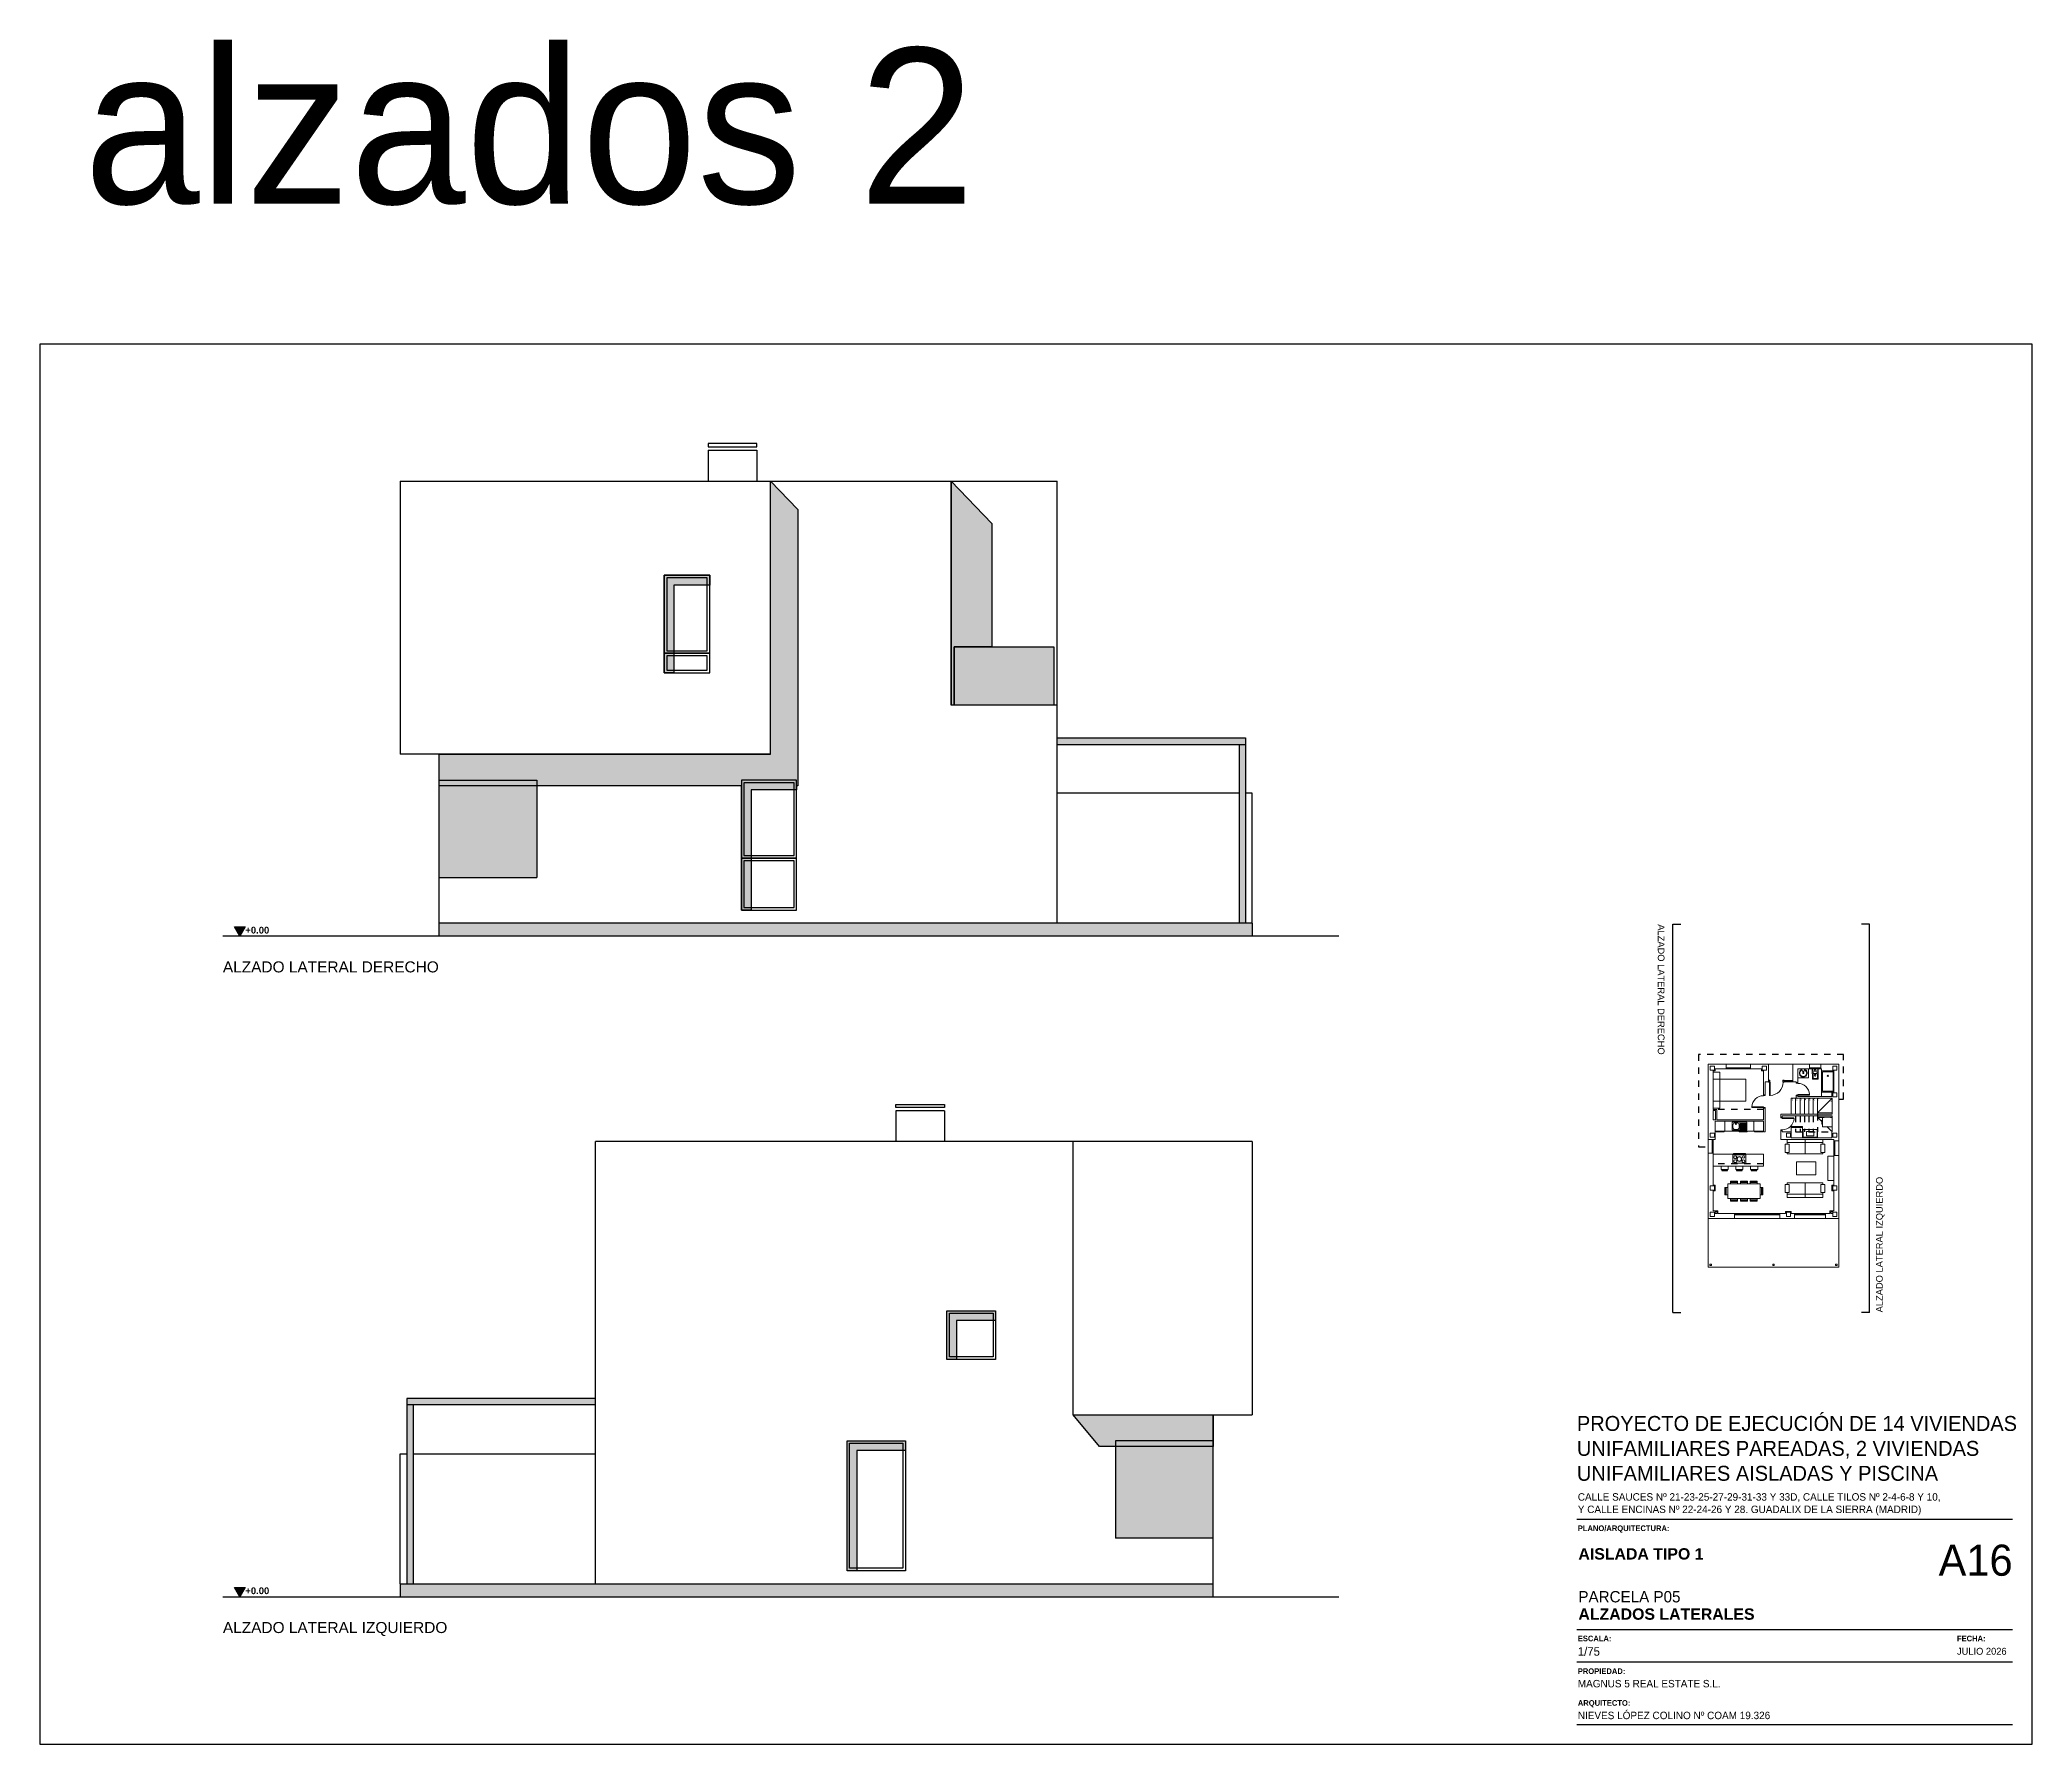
# Model space of a CAD drawing. Header units: millimetres. Extents: x 441156 to 441653, y 4514887 to 4515266.
# Drawn here: x 441467.02 to 441497.66, y 4515046.18 to 4515072.4 of the extents above; entities that cross this region are included whole.
import ezdxf
from ezdxf.enums import TextEntityAlignment as Align

# ---------------------------------------------------------------- set-up
doc = ezdxf.new("R2010")
doc.units = ezdxf.units.MM
doc.linetypes.add('CONTINUA', pattern=[0])
doc.linetypes.add('RAYITAS', pattern=[0.375, 0.25, -0.125])
for name, color, linetype in [('01_alzado', 5, 'CONTINUA'), ('01_ladrillo', 13, 'Continuous'), ('01_proyeccion', 36, 'RAYITAS'), ('01_proyección', 4, 'RAYITAS'), ('01_seccion', 7, 'CONTINUA'), ('01_sombras', 251, 'Continuous'), ('01_texto cartela', 5, 'Continuous'), ('01_textos', 7, 'Continuous'), ('SOMBRAS2', 250, 'Continuous')]:
    doc.layers.add(name, color=color, linetype=linetype)
doc.layers.add('01_cartela', color=6, linetype='Continuous', plot=False)
doc.layers.add('01_muebles_B', color=254, linetype='Continuous', lineweight=5)
doc.styles.add('Century Gothic', font='', dxfattribs={"height": 2})
doc.styles.add('Century Gothic_3', font='', dxfattribs={"height": 4.5})
doc.styles.add('Century Gothic_5', font='', dxfattribs={"height": 2.5})
doc.styles.add('Century Gothic_6', font='', dxfattribs={"height": 11})
doc.styles.add('Estilo1', font='swissel.ttf')
doc.styles.add('NIEVES2', font='sanss___.ttf')
doc.styles.add('NIEVES3', font='swisseb.ttf')
doc.styles.get('Century Gothic').set_extended_font_data('Century Gothic')
doc.styles.get('Century Gothic_3').set_extended_font_data('Century Gothic')
doc.styles.get('Century Gothic_5').set_extended_font_data('Century Gothic')
doc.styles.get('Century Gothic_6').set_extended_font_data('Century Gothic')

# ---------------------------------------------------------------- blocks, each defined once
blk = doc.blocks.new('P725-10')
for p, q in [((-0.78, 0.1), (-0.83, 0.1)), ((-0.83, 0), (-0.78, 0)), ((-0.78, 0.1), (-0.78, 0)), ((-0.05, 0.82), (-0.09, 0.82)), ((-0.09, 0.82), (-0.09, 0.1)), ((0, 0.1), (-0.09, 0.1)), ((-0.05, 0.82), (-0.05, 0)), ((-0.05, 0), (0, 0))]:
    blk.add_line(p, q)
blk.add_arc((-0.05, 0.1), 0.725, 93.2758, 180)
blk = doc.blocks.new('5-fuegos')
blk.add_lwpolyline([(-0.4, -0.25), (0.4, -0.25), (0.4, 0.25), (-0.4, 0.25)], close=True)
for centre, radius in [((-0.25, 0.11), 0.089), ((0, 0), 0.152), ((0, 0), 0.127), ((0.27, 0.13), 0.0693), ((-0.25, -0.13), 0.089), ((0.25, -0.13), 0.089)]:
    blk.add_circle(centre, radius)
blk = doc.blocks.new('lavadora')
blk.add_lwpolyline([(0.6, 0), (0, 0), (0, 0.6), (0.6, 0.6)], close=True)
blk.add_lwpolyline([(0.6, 0.45), (0.64, 0.41), (0.64, 0.19), (0.6, 0.15)])
blk = doc.blocks.new('A$C3DD376F2')
at = {"layer": '01_muebles_B', "linetype": 'CONTINUA'}
for p, q in [((1.7, 12.5, 0), (0.6, 12.5, 0)), ((0.6, 12.5, 0), (0.6, 7.86, 0)), ((1.7, 12.2, 0), (1.7, 12.5, 0)), ((1.7, 12.5, 0), (3.2, 12.5, 0)), ((1.7, 12.27, 0), (3.2, 12.27, 0)), ((1.75, 12.27, 0), (1.75, 12.2, 0)), ((2.15, 12.27, 0), (2.15, 12.2, 0)), ((2.2, 12.27, 0), (2.2, 12.2, 0)), ((2.25, 12.27, 0), (2.25, 12.2, 0)), ((3.15, 12.27, 0), (3.15, 12.2, 0)), ((4.3, 12.5, 0), (3.2, 12.5, 0)), ((3.2, 12.2, 0), (3.2, 12.5, 0)), ((4.3, 12.5, 0), (4.3, 11.4, 0)), ((4.3, 12.5, 0), (5.8, 12.5, 0)), ((6.1, 12.5, 0), (5.8, 12.5, 0)), ((5.8, 12.5, 0), (5.8, 11.4, 0)), ((5.8, 12.5, 0), (6.82, 12.5, 0)), ((6.82, 12.2, 0), (6.82, 12.5, 0)), ((6.82, 12.5, 0), (7.52, 12.5, 0)), ((6.82, 12.27, 0), (7.52, 12.27, 0)), ((6.87, 12.2, 0), (6.87, 12.27, 0)), ((7.47, 12.2, 0), (7.47, 12.27, 0)), ((7.52, 12.2, 0), (7.52, 12.5, 0)), ((7.52, 12.5, 0), (8.62, 12.5, 0)), ((8.62, 7.77, 0), (8.62, 12.5, 0)), ((0.9, 12.08, 0), (0.9, 9.71, 0)), ((1.02, 12.08, 0), (0.9, 12.08, 0)), ((1.7, 12.2, 0), (1.02, 12.2, 0)), ((1.02, 12.2, 0), (1.02, 12.08, 0)), ((1.3, 11.57, 0), (1.3, 10.22, 0)), ((1.7, 12.2, 0), (3.2, 12.2, 0)), ((1.75, 12.24, 0), (2.15, 12.24, 0)), ((1.75, 12.23, 0), (2.15, 12.23, 0)), ((2.25, 12.24, 0), (3.15, 12.24, 0)), ((2.25, 12.23, 0), (3.15, 12.23, 0)), ((3.87, 12.2, 0), (3.2, 12.2, 0)), ((3.87, 12.2, 0), (3.87, 12.08, 0)), ((3.87, 12.08, 0), (4, 12.08, 0)), ((4, 12.08, 0), (4, 10.61, 0)), ((4.3, 11.4, 0), (4.1, 11.4, 0)), ((4.1, 11.4, 0), (4.1, 10.61, 0)), ((4.31, 11.4, 0), (4.37, 11.4, 0)), ((4.37, 11.43, 0), (4.37, 11.4, 0)), ((4.38, 11.5, 0), (4.38, 11.44, 0)), ((5.18, 11.5, 0), (5.18, 11.44, 0)), ((5.19, 11.43, 0), (5.19, 11.4, 0)), ((5.26, 11.5, 0), (5.26, 11.4, 0)), ((5.8, 11.5, 0), (5.26, 11.5, 0)), ((5.8, 11.4, 0), (5.26, 11.4, 0)), ((5.31, 11.5, 0), (5.31, 11.4, 0)), ((5.75, 11.47, 0), (5.31, 11.47, 0)), ((5.75, 11.43, 0), (5.31, 11.43, 0)), ((5.75, 11.5, 0), (5.75, 11.4, 0)), ((6, 11.4, 0), (5.8, 11.4, 0)), ((6, 11.4, 0), (6, 11.37, 0)), ((6.1, 11.37, 0), (6, 11.37, 0)), ((6.1, 12.2, 0), (6.1, 11.37, 0)), ((6.82, 12.2, 0), (6.1, 12.2, 0)), ((6.77, 11.65, 0), (6.1, 11.65, 0)), ((6.34, 12.2, 0), (6.53, 12.2, 0)), ((6.34, 12.2, 0), (6.34, 12.18, 0)), ((6.45, 12.04, 0), (6.42, 12.04, 0)), ((6.53, 12.2, 0), (6.53, 12.18, 0)), ((6.77, 11.65, 0), (6.77, 12.2, 0)), ((6.82, 12.2, 0), (7.52, 12.2, 0)), ((6.87, 12.24, 0), (7.47, 12.24, 0)), ((6.87, 12.23, 0), (7.47, 12.23, 0)), ((7.01, 12.07, 0), (7.01, 12.2, 0)), ((7.04, 11.66, 0), (7.04, 11.87, 0)), ((7.09, 11.92, 0), (7.26, 11.92, 0)), ((7.09, 11.61, 0), (7.26, 11.61, 0)), ((7.13, 11.85, 0), (7.13, 11.79, 0)), ((7.14, 11.86, 0), (7.2, 11.86, 0)), ((7.21, 11.85, 0), (7.21, 11.79, 0)), ((7.31, 11.66, 0), (7.31, 11.87, 0)), ((7.34, 12.07, 0), (7.34, 12.2, 0)), ((7.52, 12.2, 0), (7.57, 12.2, 0)), ((7.57, 12.08, 0), (7.57, 12.2, 0)), ((7.57, 12.08, 0), (8.32, 12.08, 0)), ((8.32, 10.78, 0), (8.32, 12.08, 0)), ((4, 10.61, 0), (4.1, 10.61, 0)), ((5.7, 9.42, 0), (5.7, 10.4, 0)), ((6, 10.4, 0), (5.7, 10.4, 0)), ((5.97, 9.42, 0), (5.97, 10.4, 0)), ((6, 10.54, 0), (6, 10.4, 0)), ((6.1, 10.54, 0), (6, 10.54, 0)), ((8.22, 10.4, 0), (6, 10.4, 0)), ((6.1, 10.54, 0), (6.1, 10.5, 0)), ((8.2, 10.5, 0), (6.1, 10.5, 0)), ((6.24, 9.42, 0), (6.24, 10.4, 0)), ((6.51, 9.42, 0), (6.51, 10.4, 0)), ((6.78, 9.42, 0), (6.78, 10.4, 0)), ((7.05, 9.42, 0), (7.05, 10.4, 0)), ((7.32, 9.42, 0), (7.32, 10.4, 0)), ((7.32, 9.5, 0), (8.22, 10.4, 0)), ((7.57, 10.78, 0), (7.57, 10.5, 0)), ((8.32, 10.78, 0), (8.2, 10.78, 0)), ((8.2, 10.5, 0), (8.2, 10.78, 0)), ((8.22, 9.42, 0), (8.22, 10.4, 0)), ((1.12, 9.71, 0), (0.9, 9.71, 0)), ((4, 8.98, 0), (1.02, 8.98, 0)), ((1.02, 7.86, 0), (1.02, 8.98, 0)), ((1.12, 9.71, 0), (1.12, 9.08, 0)), ((4, 9.08, 0), (1.12, 9.08, 0)), ((1.62, 8.98, 0), (1.62, 8.38, 0)), ((2.06, 8.43, 0), (2.06, 8.92, 0)), ((2.06, 8.92, 0), (2.96, 8.92, 0)), ((2.52, 8.85, 0), (2.92, 8.85, 0)), ((2.52, 8.83, 0), (2.92, 8.83, 0)), ((2.52, 8.8, 0), (2.92, 8.8, 0)), ((2.52, 8.78, 0), (2.92, 8.78, 0)), ((2.52, 8.75, 0), (2.92, 8.75, 0)), ((2.52, 8.73, 0), (2.92, 8.73, 0)), ((2.52, 8.7, 0), (2.92, 8.7, 0)), ((2.52, 8.68, 0), (2.92, 8.68, 0)), ((2.52, 8.65, 0), (2.92, 8.65, 0)), ((2.52, 8.63, 0), (2.92, 8.63, 0)), ((2.52, 8.6, 0), (2.92, 8.6, 0)), ((2.96, 8.92, 0), (2.96, 8.43, 0)), ((3.4, 8.98, 0), (3.4, 8.38, 0)), ((4, 9.78, 0), (4, 9.08, 0)), ((4, 9.78, 0), (4.1, 9.78, 0)), ((4, 8.98, 0), (4, 8.33, 0)), ((4.1, 9.78, 0), (4.1, 8.33, 0)), ((8.22, 9.42, 0), (5.05, 9.42, 0)), ((5.05, 9.42, 0), (5.05, 9.24, 0)), ((5.05, 9.42, 0), (5.05, 9.24, 0)), ((5.15, 9.24, 0), (5.05, 9.24, 0)), ((8.22, 9.32, 0), (5.15, 9.32, 0)), ((5.15, 9.32, 0), (5.15, 9.24, 0)), ((5.15, 9.32, 0), (5.15, 9.24, 0)), ((6.4, 8.6, 0), (5.7, 8.6, 0)), ((7.32, 9.5, 0), (8.22, 9.5, 0)), ((8.22, 8.33, 0), (8.22, 9.32, 0)), ((1.02, 7.86, 0), (0.6, 7.86, 0)), ((0.6, 7.86, 0), (0.6, 7.01, 0)), ((0.83, 7.86, 0), (0.83, 7.01, 0)), ((0.83, 7.81, 0), (0.9, 7.81, 0)), ((0.86, 7.05, 0), (0.86, 7.81, 0)), ((0.87, 7.05, 0), (0.87, 7.81, 0)), ((0.9, 7.86, 0), (0.9, 7.01, 0)), ((4, 8.38, 0), (1.02, 8.38, 0)), ((2.96, 8.43, 0), (2.06, 8.43, 0)), ((2.52, 8.58, 0), (2.92, 8.58, 0)), ((2.52, 8.55, 0), (2.92, 8.55, 0)), ((2.52, 8.53, 0), (2.92, 8.53, 0)), ((2.52, 8.5, 0), (2.92, 8.5, 0)), ((4, 8.33, 0), (4.1, 8.33, 0)), ((5.05, 8.41, 0), (5.05, 7.87, 0)), ((5.15, 8.41, 0), (5.05, 8.41, 0)), ((8.32, 7.87, 0), (5.05, 7.87, 0)), ((5.15, 8.41, 0), (5.15, 8.33, 0)), ((5.7, 8.33, 0), (5.15, 8.33, 0)), ((5.15, 8.33, 0), (5.7, 8.33, 0)), ((7.65, 7.67, 0), (5.45, 7.67, 0)), ((5.7, 8.33, 0), (5.7, 7.97, 0)), ((5.7, 7.97, 0), (8.2, 7.97, 0)), ((6.43, 8, 0), (6.43, 8.47, 0)), ((6.43, 8, 0), (7.3, 8, 0)), ((6.55, 7.87, 0), (6.55, 6.97, 0)), ((7.3, 8, 0), (7.3, 8.47, 0)), ((8.22, 8.33, 0), (8.2, 8.33, 0)), ((8.22, 8.33, 0), (8.2, 8.33, 0)), ((8.2, 8.33, 0), (8.2, 7.97, 0)), ((8.32, 7.77, 0), (8.32, 7.87, 0)), ((8.62, 7.77, 0), (8.32, 7.77, 0)), ((8.32, 7.77, 0), (8.32, 6.87, 0)), ((8.32, 7.72, 0), (8.39, 7.72, 0)), ((8.35, 6.92, 0), (8.35, 7.72, 0)), ((8.37, 6.92, 0), (8.37, 7.72, 0)), ((8.39, 7.77, 0), (8.39, 6.87, 0)), ((8.62, 7.77, 0), (8.62, 6.87, 0)), ((0.9, 7.01, 0), (0.6, 7.01, 0)), ((0.6, 7.01, 0), (0.6, 3, 0)), ((0.83, 7.05, 0), (0.9, 7.05, 0)), ((0.9, 7.01, 0), (0.9, 5.05, 0)), ((4, 6.96, 0), (0.9, 6.96, 0)), ((4, 6.21, 0), (0.9, 6.21, 0)), ((4, 6.21, 0), (4, 6.96, 0)), ((8.32, 6.92, 0), (8.39, 6.92, 0)), ((8.62, 6.87, 0), (8.32, 6.87, 0)), ((8.32, 5.05, 0), (8.32, 6.87, 0)), ((8.62, 6.87, 0), (8.62, 3, 0)), ((6.55, 4.3, 0), (6.55, 5.2, 0)), ((8.2, 4.7, 0), (8.2, 5.05, 0)), ((8.2, 5.05, 0), (8.32, 5.05, 0)), ((0.9, 4.7, 0), (0.9, 3.47, 0)), ((7.65, 4.5, 0), (5.45, 4.5, 0)), ((8.32, 4.7, 0), (8.2, 4.7, 0)), ((8.32, 3.47, 0), (8.32, 4.7, 0)), ((0.6, 3, 0), (2.2, 3, 0)), ((0.6, 3, 0), (0.6, 0, 0)), ((0.6, 3, 0), (2.2, 3, 0)), ((0.9, 3.47, 0), (1.19, 3.47, 0)), ((1.19, 3.47, 0), (1.19, 3.3, 0)), ((1.19, 3.3, 0), (2.2, 3.3, 0)), ((2.2, 3.3, 0), (2.2, 3, 0)), ((5, 3.3, 0), (2.2, 3.3, 0)), ((5, 3.23, 0), (2.2, 3.23, 0)), ((2.2, 3, 0), (5, 3, 0)), ((2.25, 3.3, 0), (2.25, 3.23, 0)), ((2.25, 3.27, 0), (3.95, 3.27, 0)), ((2.25, 3.26, 0), (3.95, 3.26, 0)), ((3.95, 3.3, 0), (3.95, 3.23, 0)), ((4, 3.3, 0), (4, 3.23, 0)), ((4.05, 3.3, 0), (4.05, 3.23, 0)), ((4.95, 3.27, 0), (4.05, 3.27, 0)), ((4.95, 3.26, 0), (4.05, 3.26, 0)), ((4.95, 3.3, 0), (4.95, 3.23, 0)), ((5, 3.3, 0), (5.35, 3.3, 0)), ((5, 3.3, 0), (5, 3, 0)), ((5, 3, 0), (5.9, 3, 0)), ((5.9, 3.3, 0), (5.7, 3.3, 0)), ((7.8, 3.3, 0), (5.9, 3.3, 0)), ((5.9, 3.3, 0), (5.9, 3, 0)), ((7.8, 3.23, 0), (5.9, 3.23, 0)), ((7.8, 3, 0), (5.9, 3, 0)), ((5.95, 3.3, 0), (5.95, 3.23, 0)), ((5.95, 3.27, 0), (6.75, 3.27, 0)), ((5.95, 3.26, 0), (6.75, 3.26, 0)), ((6.75, 3.3, 0), (6.75, 3.23, 0)), ((6.8, 3.3, 0), (6.8, 3.23, 0)), ((6.85, 3.3, 0), (6.85, 3.23, 0)), ((7.75, 3.27, 0), (6.85, 3.27, 0)), ((7.75, 3.26, 0), (6.85, 3.26, 0)), ((7.75, 3.3, 0), (7.75, 3.23, 0)), ((7.8, 3.3, 0), (8.08, 3.3, 0)), ((7.8, 3.3, 0), (8.08, 3.3, 0)), ((7.8, 3.3, 0), (7.8, 3, 0)), ((7.8, 3, 0), (8.62, 3, 0)), ((8.32, 3.47, 0), (8.08, 3.47, 0)), ((8.08, 3.47, 0), (8.08, 3.3, 0)), ((8.62, 3, 0), (8.62, 0, 0)), ((0.6, 0, 0), (8.62, 0, 0))]:
    blk.add_line(p, q, dxfattribs=at)
for points in [[(0.97, 12.13), (0.72, 12.13), (0.72, 12.38), (0.97, 12.38), (0.97, 12.13)], [(4.17, 12.13), (3.92, 12.13), (3.92, 12.38), (4.17, 12.38), (4.17, 12.13)], [(8.25, 12.38), (8.5, 12.38), (8.5, 12.13), (8.25, 12.13), (8.25, 12.38)], [(8.25, 10.73), (8.5, 10.73), (8.5, 10.48), (8.25, 10.48), (8.25, 10.73)], [(0.97, 8.01), (0.72, 8.01), (0.72, 8.26), (0.97, 8.26), (0.97, 8.01)], [(5.65, 8.01), (5.4, 8.01), (5.4, 8.26), (5.65, 8.26), (5.65, 8.01)], [(8.25, 8.01), (8.5, 8.01), (8.5, 8.26), (8.25, 8.26), (8.25, 8.01)], [(0.97, 4.75), (0.72, 4.75), (0.72, 5), (0.97, 5), (0.97, 4.75)], [(8.25, 4.75), (8.5, 4.75), (8.5, 5), (8.25, 5), (8.25, 4.75)], [(0.97, 3.13), (0.72, 3.13), (0.72, 3.38), (0.97, 3.38), (0.97, 3.13)], [(5.65, 3.13), (5.4, 3.13), (5.4, 3.38), (5.65, 3.38), (5.65, 3.13)], [(8.25, 3.13), (8.5, 3.13), (8.5, 3.38), (8.25, 3.38), (8.25, 3.13)]]:
    blk.add_lwpolyline(points, close=True, dxfattribs=at)
at = {"layer": '01_muebles_B', "linetype": 'CONTINUA', "elevation": 0}
for points in [[(0.9, 11.57), (0.9, 12), (1.3, 12), (1.3, 11.57)], [(2.9, 10.22), (0.9, 10.22), (0.9, 11.57), (2.9, 11.57)], [(4.38, 11.51), (4.38, 11.5), (4.3, 11.5), (4.3, 11.51)], [(4.37, 11.4), (4.3, 11.4), (4.3, 11.5), (4.37, 11.5)], [(4.37, 11.4), (4.37, 11.39), (4.3, 11.39), (4.3, 11.4)], [(4.38, 11.44), (4.38, 11.43), (4.37, 11.43), (4.37, 11.44)], [(4.37, 11.39), (4.37, 10.57), (4.41, 10.57), (4.41, 11.39)], [(5.18, 11.51), (5.18, 11.5), (5.26, 11.5), (5.26, 11.51)], [(5.18, 11.44), (5.18, 11.43), (5.19, 11.43), (5.19, 11.44)], [(5.19, 11.4), (5.19, 11.39), (5.26, 11.39), (5.26, 11.4)], [(8.32, 12.08), (7.57, 12.08), (7.57, 10.78), (8.32, 10.78)], [(8.27, 12.03), (7.62, 12.03), (7.62, 10.83), (8.27, 10.83)], [(0.9, 10.22), (0.9, 9.78), (1.3, 9.78), (1.3, 10.22)], [(0.9, 9.64), (1.05, 9.64), (1.05, 9.08), (0.9, 9.08)], [(5.7, 8.67), (5.7, 7.97), (6.4, 7.97), (6.4, 8.67)], [(1.08, 8.36), (1.08, 8.34), (1.58, 8.34), (1.58, 8.36)], [(2.49, 8.36), (2.49, 8.34), (2.99, 8.34), (2.99, 8.36)], [(3.45, 8.36), (3.45, 8.34), (3.95, 8.34), (3.95, 8.36)], [(5.32, 7.57), (5.32, 7.07), (5.57, 7.07), (5.57, 7.57)], [(6.4, 8.47), (7.32, 8.47), (7.32, 7.97), (6.4, 7.97)], [(6.63, 8.36), (7.1, 8.36), (7.1, 8.08), (6.63, 8.08)], [(7.77, 7.57), (7.77, 7.07), (7.52, 7.07), (7.52, 7.57)], [(2.88, 6.97), (2.14, 6.97), (2.14, 6.99), (2.88, 6.99)], [(7.22, 5.68), (7.22, 6.48), (6.03, 6.48), (6.03, 5.68)], [(8.32, 5.34), (7.95, 5.34), (7.95, 6.83), (8.32, 6.83)], [(1.78, 5.94), (1.78, 5.96), (1.43, 5.96), (1.43, 5.94)], [(1.62, 5.96), (1.62, 6.02), (1.6, 6.02), (1.6, 5.96)], [(1.79, 5.13), (3.79, 5.13), (3.79, 4.23), (1.79, 4.23)], [(1.97, 5.29), (2.4, 5.29), (2.4, 5.23), (1.97, 5.23)], [(1.97, 5.22), (2.4, 5.22), (2.4, 5.13), (1.97, 5.13)], [(2.34, 5.94), (2.34, 5.96), (2.69, 5.96), (2.69, 5.94)], [(2.5, 5.96), (2.5, 6.02), (2.52, 6.02), (2.52, 5.96)], [(2.57, 5.29), (3, 5.29), (3, 5.23), (2.57, 5.23)], [(2.57, 5.22), (3, 5.22), (3, 5.13), (2.57, 5.13)], [(3.18, 5.29), (3.61, 5.29), (3.61, 5.23), (3.18, 5.23)], [(3.18, 5.22), (3.61, 5.22), (3.61, 5.13), (3.18, 5.13)], [(3.24, 5.94), (3.24, 5.96), (3.59, 5.96), (3.59, 5.94)], [(3.41, 5.96), (3.41, 6.02), (3.43, 6.02), (3.43, 5.96)], [(5.32, 4.6), (5.32, 5.1), (5.57, 5.1), (5.57, 4.6)], [(7.77, 4.6), (7.77, 5.1), (7.52, 5.1), (7.52, 4.6)], [(1.62, 4.9), (1.62, 4.46), (1.68, 4.46), (1.68, 4.9)], [(1.69, 4.9), (1.69, 4.46), (1.79, 4.46), (1.79, 4.9)], [(1.97, 4.14), (2.4, 4.14), (2.4, 4.23), (1.97, 4.23)], [(1.97, 4.07), (2.4, 4.07), (2.4, 4.12), (1.97, 4.12)], [(2.57, 4.14), (3, 4.14), (3, 4.23), (2.57, 4.23)], [(2.57, 4.07), (3, 4.07), (3, 4.12), (2.57, 4.12)], [(3.18, 4.14), (3.61, 4.14), (3.61, 4.23), (3.18, 4.23)], [(3.18, 4.07), (3.61, 4.07), (3.61, 4.12), (3.18, 4.12)], [(3.88, 4.9), (3.88, 4.46), (3.79, 4.46), (3.79, 4.9)], [(3.95, 4.9), (3.95, 4.46), (3.89, 4.46), (3.89, 4.9)], [(1.02, 3.42), (1.14, 3.42), (1.14, 3.3), (1.02, 3.3)], [(8.13, 3.42), (8.25, 3.42), (8.25, 3.3), (8.13, 3.3)], [(0.79, 0.2), (0.69, 0.2), (0.69, 0.1), (0.79, 0.1)], [(4.66, 0.2), (4.56, 0.2), (4.56, 0.1), (4.66, 0.1)], [(8.43, 0.2), (8.53, 0.2), (8.53, 0.1), (8.43, 0.1)]]:
    blk.add_lwpolyline(points, close=True, dxfattribs=at)
for points in [[(5.19, 11.5), (5.19, 11.4)], [(5.26, 11.4), (5.26, 11.5)], [(5.45, 7.57), (5.45, 7.87), (7.65, 7.87), (7.65, 7.57)], [(1.39, 6.21), (1.39, 6.02), (1.82, 6.02), (1.82, 6.21)], [(2.73, 6.21), (2.73, 6.02), (2.3, 6.02), (2.3, 6.21)], [(3.64, 6.21), (3.64, 6.02), (3.2, 6.02), (3.2, 6.21)], [(7.65, 7.07), (7.65, 6.97), (5.45, 6.97), (5.45, 7.07)], [(0.9, 5.05), (1.02, 5.05), (1.02, 4.7), (0.9, 4.7)], [(7.65, 5.1), (7.65, 5.2), (5.45, 5.2), (5.45, 5.1)], [(5.45, 4.6), (5.45, 4.3), (7.65, 4.3), (7.65, 4.6)]]:
    blk.add_lwpolyline(points, dxfattribs=at)
at = {"layer": '01_muebles_B', "linetype": 'CONTINUA', "elevation": 0, "flags": 128}
blk.add_lwpolyline([(6.99, 12.2, 0.414214), (6.99, 12.2), (6.99, 12.2), (7, 11.57, 0.436396), (7, 11.57), (7.35, 11.57, 0.436396), (7.35, 11.57), (7.36, 12.2), (7.36, 12.2, 0.414214), (7.36, 12.2)], format="xyb", close=True, dxfattribs=at)
at = {"layer": '01_muebles_B', "linetype": 'CONTINUA'}
blk.add_lwpolyline([(5.35, 3.3), (5.35, 3.43), (5.7, 3.43), (5.7, 3.3)], dxfattribs=at)
for centre, radius in [((6.44, 11.95, 0), 0.036), ((7.05, 11.98, 0), 0.01), ((7.17, 12.12, 0), 0.051), ((7.29, 11.98, 0), 0.01), ((7.95, 11.78, 0), 0.035), ((2.3, 8.82, 0), 0.0275)]:
    blk.add_circle(centre, radius, dxfattribs=at)
for centre, radius, start, end in [((4.37, 11.39, 0), 0.827, 272.8856, 359.9505), ((6.44, 11.95, 0), 0.243, 114.8749, 65.1251), ((6.44, 11.95, 0), 0.213, 112.0656, 68.0564), ((6.34, 12.2, 0), 0.0027, 90, 173.3159), ((6.33, 12.18, 0), 0.0128, 300.5291, 356.214), ((6.63, 12.2, 0), 0.279, 179.383, 196.8165), ((6.5, 12.16, 0), 0.143, 196.8165, 225.6956), ((6.44, 12.09, 0), 0.0498, 225.6956, 252.5904), ((6.44, 12.09, 0), 0.0498, 287.9532, 314.3044), ((6.37, 12.16, 0), 0.143, 314.3044, 343.1835), ((6.24, 12.2, 0), 0.279, 343.1835, 0.617), ((6.53, 12.2, 0), 0.0027, 6.6841, 90), ((6.55, 12.18, 0), 0.0128, 183.786, 239.4709), ((7.02, 12.07, 0), 0.007, 180.924, 266.9359), ((7.17, 15.04, 0), 2.98, 266.9359, 273.0641), ((7.09, 11.87, 0), 0.05, 90, 180.924), ((7.09, 11.66, 0), 0.05, 180.924, 270), ((7.14, 11.85, 0), 0.01, 90, 180), ((7.17, 11.79, 0), 0.04, 180, 0), ((7.2, 11.85, 0), 0.01, 0, 90), ((7.26, 11.87, 0), 0.05, 359.076, 90), ((7.26, 11.66, 0), 0.05, 270, 359.076), ((7.33, 12.07, 0), 0.007, 273.0641, 359.076), ((2.86, 8.68, 0), 0.75, 169.8852, 190.1148), ((2.2, 8.79, 0), 0.075, 99.0787, 169.8852), ((2.3, 8.13, 0), 0.75, 80.9213, 99.0787), ((2.41, 8.79, 0), 0.075, 10.1148, 80.9213), ((1.75, 8.68, 0), 0.75, 349.8852, 10.1148), ((2.2, 8.56, 0), 0.075, 190.1148, 260.9213), ((2.3, 9.22, 0), 0.75, 260.9213, 279.0787), ((2.41, 8.56, 0), 0.075, 279.0787, 349.8852)]:
    blk.add_arc(centre, radius, start, end, dxfattribs=at)
at = {"layer": '01_proyección', "color": 120, "ltscale": 0.25}
for p, q in [((4, 9.71, 0), (1.12, 9.71, 0)), ((5.97, 9.32, 0), (5.97, 8.33, 0)), ((6.24, 9.32, 0), (6.24, 8.33, 0)), ((6.51, 9.32, 0), (6.51, 8.33, 0)), ((6.78, 9.32, 0), (6.78, 8.33, 0)), ((7.05, 9.32, 0), (7.05, 8.33, 0)), ((7.32, 9.42, 0), (7.32, 8.33, 0)), ((7.32, 9.23, 0), (8.22, 9.23, 0)), ((7.32, 9.23, 0), (8.22, 8.33, 0)), ((5.97, 8.33, 0), (8.2, 8.33, 0)), ((4, 6.36, 0), (0.9, 6.36, 0))]:
    blk.add_line(p, q, dxfattribs=at)
blk.add_lwpolyline([(8.62, 10.35), (8.92, 10.35), (8.92, 13.1), (0, 13.1), (0, 7.41), (0.6, 7.41)], dxfattribs=at)
at = {"layer": '01_muebles_B', "linetype": 'CONTINUA'}
for name, p, rotation in [('P725-10', (6, 10.54, 0), 270.0000000046822), ('lavadora', (8.22, 9.23, 0), 180), ('5-fuegos', (2.51, 6.66, 0), 0.004195340002118353)]:
    blk.add_blockref(name, p, dxfattribs=dict(at, rotation=rotation))
at = {"layer": '01_muebles_B', "linetype": 'CONTINUA', "xscale": -1}
for p, rotation in [((4.1, 9.78, 0), 89.9999999953176), ((5.05, 9.24, 0), 269.9999999953178)]:
    blk.add_blockref('P725-10', p, dxfattribs=dict(at, rotation=rotation))
at = {"layer": '01_muebles_B', "linetype": 'CONTINUA', "style": 'NIEVES2'}
for s, p in [('1', (5.77, 10.27, 0)), ('2', (6.04, 10.27, 0)), ('3', (6.31, 10.27, 0)), ('4', (6.58, 10.27, 0)), ('5', (6.85, 10.27, 0)), ('6', (7.12, 10.27, 0)), ('7', (7.39, 10.27, 0)), ('8', (8.15, 10.17, 0))]:
    blk.add_text(s, height=0.103, dxfattribs=at).set_placement(p, align=Align.CENTER)

msp = doc.modelspace()

# ---------------------------------------------------------------- hatches: boundary and pattern name
at = {"layer": '01_ladrillo', "true_color": 0x5d656f}
h = msp.add_hatch(color=251, dxfattribs=at)
h.dxf.hatch_style = 1
h.paths.add_polyline_path([(441485.566, 4515061.663), (441482.666, 4515061.663), (441482.666, 4515061.563), (441485.566, 4515061.563)])
h = msp.add_hatch(color=251, dxfattribs=at)
h.dxf.hatch_style = 1
h.paths.add_polyline_path([(441485.566, 4515061.563), (441485.466, 4515061.563), (441485.466, 4515058.813), (441485.566, 4515058.813)])
at = {"layer": '01_ladrillo', "true_color": 0x7c8692}
h = msp.add_hatch(color=252, dxfattribs=at)
h.dxf.hatch_style = 1
h.paths.add_polyline_path([(441474.666, 4515061.013), (441473.166, 4515061.013), (441473.166, 4515059.513), (441474.666, 4515059.513)])
h = msp.add_hatch(color=252, dxfattribs=at)
h.dxf.hatch_style = 1
h.paths.add_polyline_path([(441485.666, 4515058.813), (441473.166, 4515058.813), (441473.166, 4515058.613), (441485.666, 4515058.613)])
at = {"layer": '01_ladrillo', "true_color": 0x5d656f}
h = msp.add_hatch(color=251, dxfattribs=at)
h.dxf.hatch_style = 1
h.paths.add_polyline_path([(441472.666, 4515051.502), (441475.566, 4515051.502), (441475.566, 4515051.402), (441472.666, 4515051.402)])
h = msp.add_hatch(color=251, dxfattribs=at)
h.dxf.hatch_style = 1
h.paths.add_polyline_path([(441472.666, 4515051.402), (441472.766, 4515051.402), (441472.766, 4515048.652), (441472.666, 4515048.652)])
at = {"layer": '01_ladrillo', "true_color": 0x7c8692}
h = msp.add_hatch(color=252, dxfattribs=at)
h.dxf.hatch_style = 1
h.paths.add_polyline_path([(441483.566, 4515050.852), (441485.066, 4515050.852), (441485.066, 4515049.352), (441483.566, 4515049.352)])
h = msp.add_hatch(color=252, dxfattribs=at)
h.dxf.hatch_style = 1
h.paths.add_polyline_path([(441485.066, 4515048.652), (441472.566, 4515048.652), (441472.566, 4515048.452), (441485.066, 4515048.452)])
at = {"layer": '01_proyeccion', "linetype": 'CONTINUA', "ltscale": 1.5}
h = msp.add_hatch(color=7, dxfattribs=at)
h.dxf.hatch_style = 1
h.paths.add_polyline_path([(441470.097, 4515058.613), (441470.014, 4515058.757), (441470.18, 4515058.757)])
h = msp.add_hatch(color=7, dxfattribs=at)
h.dxf.hatch_style = 1
h.paths.add_polyline_path([(441470.097, 4515048.452), (441470.014, 4515048.596), (441470.18, 4515048.596)])
at = {"layer": '01_sombras', "linetype": 'CONTINUA', "transparency": 33554687}
h = msp.add_hatch(color=2, dxfattribs=at)
h.dxf.hatch_style = 1
h.paths.add_polyline_path([(441478.261, 4515065.613), (441478.681, 4515065.176), (441478.681, 4515060.923), (441478.661, 4515060.923), (441478.661, 4515060.863), (441477.961, 4515060.863), (441477.961, 4515059.013), (441477.811, 4515059.013), (441477.811, 4515060.923), (441473.166, 4515060.923), (441473.166, 4515061.413), (441478.261, 4515061.413)])
at = {"layer": '01_sombras', "transparency": 33554687}
h = msp.add_hatch(color=2, dxfattribs=at)
h.dxf.hatch_style = 1
h.paths.add_polyline_path([(441481.036, 4515065.613), (441481.662, 4515064.962), (441481.662, 4515063.063), (441481.086, 4515063.063), (441481.086, 4515062.163), (441481.036, 4515062.163)])
h = msp.add_hatch(color=2, dxfattribs=at)
h.dxf.hatch_style = 1
h.paths.add_polyline_path([(441476.624, 4515062.663), (441476.624, 4515064.163), (441477.324, 4515064.163), (441477.324, 4515064.013), (441476.774, 4515064.013), (441476.774, 4515062.663)])
h = msp.add_hatch(color=2, dxfattribs=at)
h.dxf.hatch_style = 1
h.paths.add_polyline_path([(441480.971, 4515052.102), (441480.971, 4515052.852), (441481.721, 4515052.852), (441481.721, 4515052.702), (441481.121, 4515052.702), (441481.121, 4515052.102)])
h = msp.add_hatch(color=2, dxfattribs=at)
h.dxf.hatch_style = 1
h.paths.add_polyline_path([(441483.319, 4515050.762), (441482.916, 4515051.252), (441485.066, 4515051.252), (441485.066, 4515050.762)])
h = msp.add_hatch(color=2, dxfattribs=at)
h.dxf.hatch_style = 1
h.paths.add_polyline_path([(441479.436, 4515048.852), (441479.436, 4515050.852), (441480.336, 4515050.852), (441480.336, 4515050.702), (441479.586, 4515050.702), (441479.586, 4515048.852)])
at = {"layer": 'SOMBRAS2', "linetype": 'CONTINUA', "transparency": 33554534}
h = msp.add_hatch(color=253, dxfattribs=at)
h.dxf.hatch_style = 1
h.paths.add_polyline_path([(441481.086, 4515063.063), (441482.616, 4515063.063), (441482.616, 4515062.163), (441481.086, 4515062.163)])

# ---------------------------------------------------------------- linework, layer by layer
at = {"layer": '01_alzado'}
for p, q in [((441477.299, 4515066.09, 0), (441478.049, 4515066.09, 0)), ((441477.299, 4515066.09, 0), (441477.299, 4515065.613, 0)), ((441478.049, 4515066.09, 0), (441478.049, 4515065.613, 0)), ((441472.566, 4515065.613, 0), (441472.566, 4515061.413, 0)), ((441472.566, 4515065.613, 0), (441481.036, 4515065.613, 0)), ((441478.261, 4515061.413, 0), (441478.261, 4515065.613, 0)), ((441481.036, 4515065.613, 0), (441481.036, 4515062.163, 0)), ((441481.036, 4515065.613, 0), (441482.666, 4515065.613, 0)), ((441482.666, 4515058.813, 0), (441482.666, 4515065.613, 0)), ((441482.666, 4515062.163, 0), (441481.036, 4515062.163, 0)), ((441478.261, 4515061.413, 0), (441472.566, 4515061.413, 0)), ((441473.166, 4515058.613, 0), (441473.166, 4515061.413, 0)), ((441473.166, 4515061.013, 0), (441474.666, 4515061.013, 0)), ((441474.666, 4515061.013, 0), (441474.666, 4515059.513, 0)), ((441473.166, 4515059.513, 0), (441474.666, 4515059.513, 0)), ((441485.666, 4515058.813, 0), (441473.166, 4515058.813, 0)), ((441485.666, 4515058.813, 0), (441485.666, 4515058.613, 0)), ((441480.934, 4515055.928, 0), (441480.184, 4515055.928, 0)), ((441480.184, 4515055.928, 0), (441480.184, 4515055.452, 0)), ((441480.934, 4515055.928, 0), (441480.934, 4515055.452, 0)), ((441477.196, 4515055.452, 0), (441475.566, 4515055.452, 0)), ((441475.566, 4515048.652, 0), (441475.566, 4515055.452, 0)), ((441485.666, 4515055.452, 0), (441477.196, 4515055.452, 0)), ((441482.916, 4515051.252, 0), (441482.916, 4515055.452, 0)), ((441485.666, 4515055.452, 0), (441485.666, 4515051.252)), ((441482.916, 4515051.252, 0), (441485.666, 4515051.252, 0)), ((441485.066, 4515048.452, 0), (441485.066, 4515051.252, 0)), ((441485.066, 4515050.852, 0), (441483.566, 4515050.852, 0)), ((441483.566, 4515050.852, 0), (441483.566, 4515049.352, 0)), ((441485.066, 4515049.352, 0), (441483.566, 4515049.352, 0)), ((441472.566, 4515048.652, 0), (441485.066, 4515048.652, 0)), ((441472.566, 4515048.652, 0), (441472.566, 4515048.452, 0))]:
    msp.add_line(p, q, dxfattribs=at)
at = {"layer": '01_alzado', "color": 2, "linetype": 'CONTINUA'}
for p, q in [((441482.666, 4515061.663, 0), (441485.566, 4515061.663, 0)), ((441482.666, 4515061.563, 0), (441485.566, 4515061.563, 0)), ((441485.466, 4515061.563, 0), (441485.466, 4515058.813, 0)), ((441485.566, 4515061.663, 0), (441485.566, 4515058.813, 0)), ((441485.466, 4515060.813, 0), (441482.666, 4515060.813, 0)), ((441485.666, 4515060.813, 0), (441485.566, 4515060.813, 0)), ((441485.666, 4515058.813, 0), (441485.666, 4515060.813, 0)), ((441472.666, 4515051.502, 0), (441472.666, 4515048.652, 0)), ((441475.566, 4515051.502, 0), (441472.666, 4515051.502, 0)), ((441475.566, 4515051.402, 0), (441472.666, 4515051.402, 0)), ((441472.766, 4515051.402, 0), (441472.766, 4515048.652, 0)), ((441472.566, 4515050.652, 0), (441472.666, 4515050.652, 0)), ((441472.566, 4515048.652, 0), (441472.566, 4515050.652, 0)), ((441472.766, 4515050.652, 0), (441475.566, 4515050.652, 0))]:
    msp.add_line(p, q, dxfattribs=at)
at = {"layer": '01_alzado', "elevation": 0}
for points in [[(441478.049, 4515066.188), (441477.299, 4515066.188), (441477.299, 4515066.139), (441478.049, 4515066.139)], [(441480.184, 4515056.026), (441480.934, 4515056.026), (441480.934, 4515055.977), (441480.184, 4515055.977)]]:
    msp.add_lwpolyline(points, close=True, dxfattribs=at)
at = {"layer": '01_alzado', "color": 5, "elevation": 0}
for points in [[(441477.324, 4515064.163), (441476.624, 4515064.163), (441476.624, 4515062.963), (441477.324, 4515062.963)], [(441477.324, 4515062.963), (441476.624, 4515062.963), (441476.624, 4515062.663), (441477.324, 4515062.663)], [(441478.661, 4515061.013), (441477.811, 4515061.013), (441477.811, 4515059.813), (441478.661, 4515059.813)], [(441478.661, 4515059.813), (441477.811, 4515059.813), (441477.811, 4515059.013), (441478.661, 4515059.013)], [(441480.971, 4515052.852), (441481.721, 4515052.852), (441481.721, 4515052.102), (441480.971, 4515052.102)], [(441479.436, 4515050.852), (441480.336, 4515050.852), (441480.336, 4515048.852), (441479.436, 4515048.852)]]:
    msp.add_lwpolyline(points, close=True, dxfattribs=at)
at = {"layer": '01_alzado', "color": 254, "elevation": 0}
for points in [[(441477.284, 4515064.123), (441476.664, 4515064.123), (441476.664, 4515063.003), (441477.284, 4515063.003)], [(441477.284, 4515062.923), (441476.664, 4515062.923), (441476.664, 4515062.703), (441477.284, 4515062.703)], [(441478.621, 4515060.973), (441477.851, 4515060.973), (441477.851, 4515059.853), (441478.621, 4515059.853)], [(441478.621, 4515059.773), (441477.851, 4515059.773), (441477.851, 4515059.053), (441478.621, 4515059.053)], [(441481.011, 4515052.812), (441481.681, 4515052.812), (441481.681, 4515052.142), (441481.011, 4515052.142)], [(441479.476, 4515050.812), (441480.296, 4515050.812), (441480.296, 4515048.892), (441479.476, 4515048.892)]]:
    msp.add_lwpolyline(points, close=True, dxfattribs=at)
at = {"layer": '01_alzado', "color": 2, "linetype": 'CONTINUA', "elevation": 0}
msp.add_lwpolyline([(441481.086, 4515063.063), (441482.616, 4515063.063), (441482.616, 4515062.163), (441481.086, 4515062.163)], close=True, dxfattribs=at)
at = {"layer": '01_cartela', "color": 1}
msp.add_lwpolyline([(441467.023, 4515067.72), (441467.023, 4515046.185), (441497.661, 4515046.185), (441497.661, 4515067.72)], close=True, dxfattribs=at)
at = {"layer": '01_proyeccion', "color": 7, "linetype": 'CONTINUA', "ltscale": 1.5, "elevation": 0}
for points in [[(441470.097, 4515058.613), (441470.014, 4515058.757), (441470.18, 4515058.757)], [(441470.097, 4515048.452), (441470.014, 4515048.596), (441470.18, 4515048.596)]]:
    msp.add_lwpolyline(points, close=True, dxfattribs=at)
at = {"layer": '01_seccion'}
for p, q in [((441492.133, 4515052.826), (441492.133, 4515058.796)), ((441492.133, 4515058.796), (441492.258, 4515058.796)), ((441495.162, 4515058.796), (441495.036, 4515058.796)), ((441495.162, 4515052.826), (441495.162, 4515058.796)), ((441473.166, 4515058.613, 0), (441469.838, 4515058.613, 0)), ((441486.999, 4515058.613, 0), (441473.166, 4515058.613, 0)), ((441492.133, 4515052.826), (441492.258, 4515052.826)), ((441495.162, 4515052.826), (441495.036, 4515052.826)), ((441469.838, 4515048.452, 0), (441483.671, 4515048.452, 0)), ((441483.671, 4515048.452, 0), (441486.999, 4515048.452, 0))]:
    msp.add_line(p, q, dxfattribs=at)
at = {"layer": '01_sombras', "color": 2, "transparency": 33554687, "elevation": 0}
msp.add_lwpolyline([(441478.261, 4515065.613), (441478.681, 4515065.176), (441478.681, 4515060.923), (441478.661, 4515060.923), (441478.661, 4515060.863), (441477.961, 4515060.863), (441477.961, 4515059.013), (441477.811, 4515059.013), (441477.811, 4515060.923), (441473.166, 4515060.923), (441473.166, 4515061.413), (441478.261, 4515061.413)], close=True, dxfattribs=at)
at = {"layer": '01_sombras', "color": 2, "linetype": 'CONTINUA', "transparency": 33554687, "elevation": 0}
for points in [[(441481.036, 4515065.613), (441481.662, 4515064.962), (441481.662, 4515063.063), (441481.086, 4515063.063), (441481.086, 4515062.163), (441481.036, 4515062.163)], [(441476.624, 4515062.663), (441476.624, 4515064.163), (441477.324, 4515064.163), (441477.324, 4515064.013), (441476.774, 4515064.013), (441476.774, 4515062.663)], [(441480.971, 4515052.102), (441480.971, 4515052.852), (441481.721, 4515052.852), (441481.721, 4515052.702), (441481.121, 4515052.702), (441481.121, 4515052.102)], [(441483.319, 4515050.762), (441482.916, 4515051.252), (441485.066, 4515051.252), (441485.066, 4515050.762)], [(441479.436, 4515048.852), (441479.436, 4515050.852), (441480.336, 4515050.852), (441480.336, 4515050.702), (441479.586, 4515050.702), (441479.586, 4515048.852)]]:
    msp.add_lwpolyline(points, close=True, dxfattribs=at)
at = {"layer": '01_texto cartela'}
for p, q in [((441490.66, 4515049.646), (441497.361, 4515049.646)), ((441490.66, 4515047.951), (441497.361, 4515047.951)), ((441490.66, 4515047.449), (441497.361, 4515047.449)), ((441490.66, 4515046.485), (441497.361, 4515046.485))]:
    msp.add_line(p, q, dxfattribs=at)

# ---------------------------------------------------------------- block references
at = {"layer": '01_muebles_B', "linetype": 'CONTINUA', "xscale": 0.25, "yscale": 0.25, "zscale": 0.25}
msp.add_blockref('A$C3DD376F2', (441492.531, 4515053.52), dxfattribs=at)

# ---------------------------------------------------------------- texts
at = {"layer": '01_proyeccion', "color": 7, "ltscale": 1.5, "style": 'NIEVES3'}
for p in [(441470.183, 4515058.653, 0), (441470.183, 4515048.492, 0)]:
    msp.add_text('+0.00', height=0.1041, dxfattribs=at).set_placement(p)
at = {"layer": '01_texto cartela', "color": 1}
for s, insert, char_height, width, attachment_point, style in [('alzados 2', (441467.702, 4515072.272), 2.3929, 27.31448, 1, 'Century Gothic_6'), ('A16', (441497.361, 4515049.254), 0.4786, 1.04985, 3, 'Century Gothic_6'), ('\\pt2.3273;AISLADA TIPO 1 ', (441490.683, 4515049.022), 0.17455, 7.00908, 7, 'NIEVES3')]:
    msp.add_mtext(s, dxfattribs=dict(at, insert=insert, char_height=char_height, width=width, attachment_point=attachment_point, style=style))
at = {"layer": '01_texto cartela'}
for s, insert, char_height, width, attachment_point, style in [('\\PPROYECTO DE EJECUCIÓN DE 14 VIVIENDAS UNIFAMILIARES PAREADAS, 2 VIVIENDAS UNIFAMILIARES AISLADAS Y PISCINA', (441490.66, 4515051.616), 0.23, 6.82217, 1, 'Century Gothic_3'), ('CALLE SAUCES Nº 21-23-25-27-29-31-33 Y 33D, CALLE TILOS Nº 2-4-6-8 Y 10, \\PY CALLE ENCINAS Nº 22-24-26 Y 28. GUADALIX DE LA SIERRA (MADRID)', (441490.674, 4515050.045), 0.11455, 9.24681, 1, 'Century Gothic'), ('{\\fCentury Gothic|b1|i0|c0|p34;PLANO/ARQUITECTURA: }', (441490.674, 4515049.549), 0.08701, 2.11715, 1, 'Century Gothic'), ('\\pt2.3273;\\PPARCELA P05', (441490.683, 4515048.363), 0.17455, 7.00908, 7, 'Century Gothic_5'), ('\\pt2.3273;ALZADOS LATERALES', (441490.683, 4515048.096), 0.17455, 7.00908, 7, 'NIEVES3'), ('{\\fCentury Gothic|b1|i0|c0|p34;ESCALA: }', (441490.674, 4515047.854), 0.08701, 2.11715, 1, 'Century Gothic'), ('{\\fCentury Gothic|b1|i0|c0|p34;FECHA: }', (441496.505, 4515047.854), 0.08701, 2.11715, 1, 'Century Gothic'), ('1/75', (441490.674, 4515047.676), 0.1309, 2.11715, 1, 'Century Gothic'), ('JULIO 2026', (441496.505, 4515047.667), 0.1069, 3.50438, 1, 'Century Gothic'), ('{\\fCentury Gothic|b1|i0|c0|p34;PROPIEDAD:}', (441490.674, 4515047.351), 0.08701, 0.83709, 1, 'Century Gothic'), ('MAGNUS 5 REAL ESTATE S.L.', (441490.674, 4515047.173), 0.11455, 4.88231, 1, 'Century Gothic'), ('{\\fCentury Gothic|b1|i0|c0|p34;ARQUITECTO:}', (441490.674, 4515046.862), 0.08701, 0.83709, 1, 'Century Gothic'), ('NIEVES LÓPEZ COLINO Nº COAM 19.326', (441490.674, 4515046.684), 0.11455, 3.65153, 1, 'Century Gothic')]:
    msp.add_mtext(s, dxfattribs=dict(at, insert=insert, char_height=char_height, width=width, attachment_point=attachment_point, style=style))
at = {"layer": '01_textos', "color": 5, "style": 'Estilo1'}
for s, p in [('ALZADO LATERAL DERECHO', (441469.838, 4515058.055, 0)), ('ALZADO LATERAL IZQUIERDO', (441469.838, 4515047.894, 0))]:
    msp.add_text(s, height=0.16973, dxfattribs=at).set_placement(p)
at = {"layer": '01_textos', "char_height": 0.10256, "width": 5.45594, "attachment_point": 7, "style": 'NIEVES2'}
for s, insert, rotation in [('\\pt1.3674;ALZADO LATERAL DERECHO', (441491.903, 4515058.796), 270), ('\\pt1.3674;ALZADO LATERAL IZQUIERDO', (441495.391, 4515052.826), 90)]:
    msp.add_mtext(s, dxfattribs=dict(at, insert=insert, rotation=rotation))

doc.saveas('drawing.dxf')
